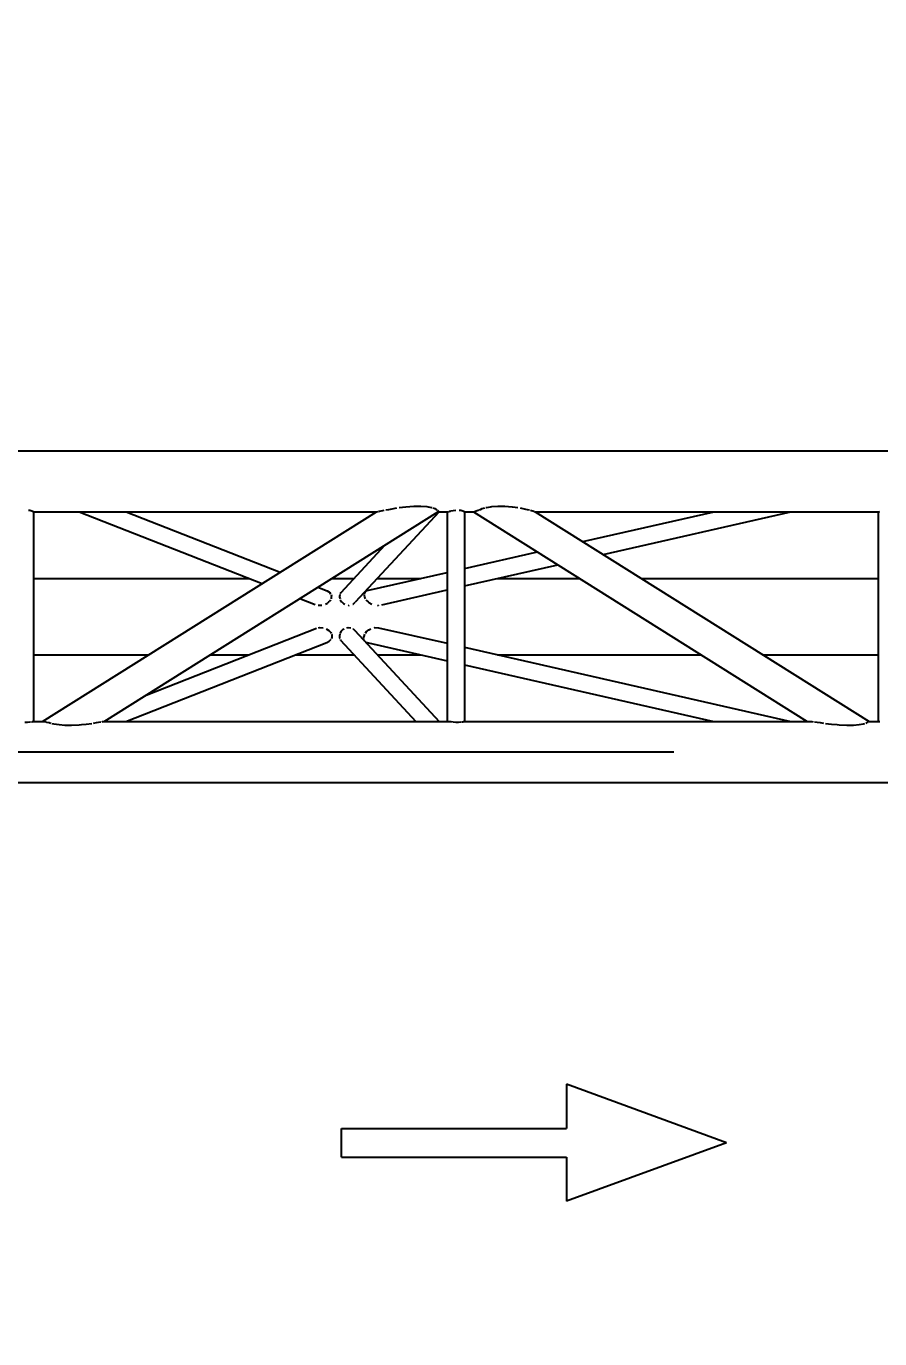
# Model space of a CAD drawing. Header units: millimetres. Extents: x 150209.93 to 150215.05, y 136675.65 to 136679.93.
# Drawn here: x 150214.1946 to 150214.3082, y 136678.3548 to 136678.5295 of the extents above; entities that cross this region are included whole.
import ezdxf

# ---------------------------------------------------------------- set-up
doc = ezdxf.new("R2010")
doc.units = ezdxf.units.MM
doc.header["$LTSCALE"] = 0.25
doc.linetypes.add('CENTER', pattern=[50.8, 31.75, -6.35, 6.35, -6.35])
doc.linetypes.add('XKITLINE00', pattern=[0])
doc.styles.add('ROMANS', font='romans.shx')
doc.dimstyles.new('MD300', dxfattribs={"dimtxt": 2.5, "dimasz": 2.5, "dimexe": 1, "dimexo": 1, "dimgap": 0.5, "dimtad": 1, "dimdec": 1, "dimlfac": 50, "dimrnd": 0.5, "dimdsep": 46, "dimtxsty": 'ROMANS', "dimcen": 1, "dimclrd": 146, "dimclre": 146, "dimclrt": 30, "dimadec": 1, "dimazin": 2, "dimtfac": 1, "dimtdec": 1, "dimtmove": 0, "dimatfit": 1, "dimfxl": 1, "dimtolj": 1, "dimtzin": 0, "dimlwd": -1, "dimlwe": -1, "dimarcsym": 0})

# ---------------------------------------------------------------- blocks, each defined once
blk = doc.blocks.new('çatıı')
at = {"color": 8, "linetype": 'XKITLINE00'}
for p, q in [((26261.35, 14210.57), (27695.34, 14210.57)), ((26331.88, 14171.11), (26332.81, 14171.03)), ((26332.81, 14171.03), (26334.07, 14170.72)), ((26334.07, 14170.72), (26334.51, 14170.48)), ((26334.51, 14170.48), (26334.88, 14170.38)), ((26334.88, 14170.38), (26334.95, 14170.33)), ((26335.03, 14170.25), (26335.16, 14170.14)), ((26335.16, 14170.14), (26335.16, 14030.57)), ((26335.16, 14169.97), (26563.41, 14169.97)), ((26341.28, 14030.57), (26563.38, 14169.97)), ((26365.57, 14169.97), (26487.26, 14122.2)), ((26382.28, 14030.54), (26604.8, 14170.2)), ((26396.77, 14169.97), (26499.27, 14129.73)), ((26605.13, 14169.97), (26549.2, 14109.79)), ((26563.44, 14169.99), (26563.45, 14169.96)), ((26563.45, 14169.96), (26563.69, 14170.08)), ((26563.69, 14170.08), (26564.54, 14170.25)), ((26564.89, 14170.33), (26565.41, 14170.43)), ((26565.41, 14170.43), (26565.76, 14170.48)), ((26565.76, 14170.48), (26568.62, 14171.11)), ((26568.62, 14171.11), (26568.63, 14171.11)), ((26569.6, 14171.27), (26571.62, 14171.59)), ((26571.62, 14171.59), (26572.79, 14171.85)), ((26572.79, 14171.85), (26577, 14172.56)), ((26578.61, 14172.78), (26582.97, 14173.28)), ((26582.97, 14173.28), (26588.28, 14173.77)), ((26588.28, 14173.77), (26593, 14173.84)), ((26593, 14173.84), (26596.91, 14173.49)), ((26596.91, 14173.49), (26597.75, 14173.28)), ((26597.75, 14173.28), (26600.07, 14172.91)), ((26600.07, 14172.91), (26600.44, 14172.79)), ((26601.14, 14172.56), (26602.37, 14172.15)), ((26602.37, 14172.15), (26603.06, 14171.59)), ((26603.06, 14171.59), (26603.84, 14171.33)), ((26603.84, 14171.33), (26603.9, 14171.27)), ((26604.07, 14171.11), (26604.59, 14170.62)), ((26604.44, 14169.97), (26610.57, 14169.97)), ((26604.59, 14170.62), (26604.52, 14170.48)), ((26604.52, 14170.48), (26604.67, 14170.33)), ((26604.74, 14170.25), (26604.8, 14170.2)), ((26610.56, 14169.97), (26610.56, 14030.57)), ((26610.6, 14169.99), (26610.75, 14169.96)), ((26610.75, 14169.96), (26610.84, 14170.03)), ((26610.84, 14170.03), (26611.55, 14170.26)), ((26611.87, 14170.32), (26612.71, 14170.47)), ((26612.71, 14170.47), (26612.91, 14170.54)), ((26612.91, 14170.54), (26614.5, 14170.91)), ((26614.5, 14170.91), (26616.26, 14171.13)), ((26618.51, 14171.12), (26619.61, 14171.02)), ((26619.61, 14171.02), (26620.87, 14170.71)), ((26620.87, 14170.71), (26621.31, 14170.47)), ((26621.31, 14170.47), (26621.68, 14170.38)), ((26621.68, 14170.38), (26621.74, 14170.32)), ((26621.82, 14170.26), (26621.96, 14170.14)), ((26621.96, 14170.14), (26621.96, 14030.57)), ((26621.96, 14169.97), (26628.18, 14169.97)), ((26628.06, 14169.99), (26628.06, 14169.98)), ((26628.06, 14169.98), (26628.43, 14169.96)), ((26628.06, 14169.98), (26850.18, 14030.57)), ((26628.64, 14170.18), (26628.43, 14169.96)), ((26628.64, 14170.18), (26628.95, 14170.26)), ((26629.2, 14170.32), (26629.75, 14170.46)), ((26629.86, 14170.59), (26629.75, 14170.46)), ((26629.86, 14170.59), (26631.11, 14171.12)), ((26631.44, 14171.26), (26631.51, 14171.29)), ((26631.51, 14171.29), (26632.67, 14171.56)), ((26632.67, 14171.56), (26633.75, 14172.09)), ((26633.75, 14172.09), (26635.52, 14172.56)), ((26636.31, 14172.78), (26636.62, 14172.86)), ((26636.62, 14172.86), (26639.28, 14173.24)), ((26639.28, 14173.24), (26640.16, 14173.44)), ((26640.16, 14173.44), (26644.2, 14173.79)), ((26644.2, 14173.79), (26648.82, 14173.74)), ((26648.82, 14173.74), (26653.78, 14173.27)), ((26653.78, 14173.27), (26653.97, 14173.24)), ((26653.97, 14173.24), (26657.6, 14172.78)), ((26658.98, 14172.56), (26662.73, 14171.84)), ((26662.73, 14171.84), (26663.76, 14171.56)), ((26663.76, 14171.56), (26665.27, 14171.26)), ((26665.95, 14171.12), (26666.03, 14171.1)), ((26666.03, 14171.1), (26668.1, 14170.46)), ((26668.1, 14170.46), (26668.28, 14170.42)), ((26668.28, 14170.42), (26668.48, 14170.32)), ((26668.61, 14170.26), (26668.96, 14170.08)), ((26668.96, 14170.08), (26891.24, 14030.57)), ((26669.13, 14169.97), (26897.37, 14169.97)), ((26700.72, 14150.15), (26788.08, 14169.97)), ((26714.29, 14141.63), (26839.16, 14169.97)), ((26897.35, 14169.96), (26897.35, 14030.57)), ((26897.4, 14169.99), (26897.55, 14169.96)), ((26897.55, 14169.96), (26897.63, 14170.03)), ((26897.63, 14170.03), (26898.37, 14170.26)), ((26568.97, 14147.71), (26539.64, 14116.15)), ((26621.96, 14132.27), (26670.57, 14143.3)), ((26621.96, 14120.67), (26684.14, 14134.79)), ((26335.16, 14125.67), (26478.41, 14125.67)), ((26533.86, 14125.67), (26548.49, 14125.67)), ((26557.28, 14117.58), (26610.56, 14129.68)), ((26563.97, 14125.67), (26592.92, 14125.67)), ((26644, 14125.67), (26698.66, 14125.67)), ((26739.71, 14125.67), (26897.35, 14125.67)), ((26524.52, 14119.82), (26530.56, 14117.45)), ((26530.56, 14117.45), (26531.66, 14116.79)), ((26531.66, 14116.79), (26532.07, 14116.55)), ((26532.07, 14116.55), (26532.94, 14115.48)), ((26533.18, 14114.89), (26533.44, 14113.79)), ((26533.39, 14113.56), (26533.23, 14112.17)), ((26533.44, 14113.79), (26533.39, 14113.56)), ((26538.93, 14113.56), (26538.9, 14113.24)), ((26539.01, 14114.79), (26538.93, 14113.56)), ((26539.06, 14114.89), (26539.01, 14114.79)), ((26539.64, 14116.15), (26539.33, 14115.48)), ((26555.22, 14114.89), (26555.21, 14114.12)), ((26555.21, 14114.12), (26555.47, 14113.55)), ((26556.02, 14116.79), (26555.24, 14115.58)), ((26555.24, 14115.58), (26555.24, 14115.48)), ((26555.47, 14113.55), (26555.72, 14112.52)), ((26556.02, 14116.79), (26557.28, 14117.58)), ((26566.91, 14108.18), (26610.56, 14118.08)), ((26512.52, 14112.28), (26522.56, 14108.34)), ((26524.71, 14107.8), (26526.97, 14107.78)), ((26529.43, 14108.46), (26530.95, 14109.28)), ((26531.66, 14110), (26530.95, 14109.28)), ((26531.66, 14110), (26532.35, 14110.62)), ((26532.83, 14111.47), (26532.35, 14110.62)), ((26533.23, 14112.17), (26533.2, 14112.11)), ((26538.9, 14113.24), (26539.17, 14112.11)), ((26539.38, 14111.47), (26540.18, 14110.13)), ((26540.18, 14110.13), (26540.33, 14110)), ((26540.33, 14110), (26541.46, 14108.89)), ((26541.46, 14108.89), (26542.28, 14108.46)), ((26544.53, 14107.77), (26544.76, 14107.72)), ((26544.76, 14107.72), (26545.16, 14107.77)), ((26547.63, 14108.46), (26548.01, 14108.63)), ((26548.01, 14108.63), (26549.2, 14109.79)), ((26555.72, 14112.52), (26556, 14112.11)), ((26556.44, 14111.47), (26556.8, 14110.94)), ((26556.8, 14110.94), (26557.94, 14109.99)), ((26557.94, 14109.99), (26558.39, 14109.54)), ((26558.39, 14109.54), (26560.29, 14108.46)), ((26560.29, 14108.46), (26560.31, 14108.45)), ((26564.16, 14107.77), (26564.75, 14107.74)), ((26564.75, 14107.74), (26564.88, 14107.77)), ((26410.24, 14048.09), (26523.53, 14092.57)), ((26524.83, 14092.81), (26525.72, 14092.97)), ((26525.72, 14092.97), (26527.95, 14092.83)), ((26527.95, 14092.83), (26528.03, 14092.81)), ((26530.02, 14092.17), (26531.71, 14091.06)), ((26531.71, 14091.06), (26531.99, 14090.71)), ((26531.99, 14090.71), (26532.98, 14089.65)), ((26532.98, 14089.65), (26533.2, 14089.1)), ((26533.47, 14088.47), (26533.65, 14088.05)), ((26533.65, 14088.05), (26533.63, 14087.14)), ((26539.02, 14088.47), (26538.78, 14087.43)), ((26538.78, 14087.43), (26538.81, 14087.14)), ((26540.04, 14090.55), (26539.16, 14089.06)), ((26540.04, 14090.55), (26540.21, 14090.71)), ((26540.21, 14090.71), (26541.31, 14091.8)), ((26541.31, 14091.8), (26541.92, 14092.13)), ((26543.74, 14092.81), (26544.62, 14092.98)), ((26544.62, 14092.98), (26546.33, 14092.78)), ((26547.74, 14092.13), (26547.86, 14092.07)), ((26547.86, 14092.07), (26549.07, 14090.91)), ((26549.07, 14090.91), (26605.13, 14030.57)), ((26555.41, 14088.47), (26554.96, 14087.13)), ((26556.66, 14090.11), (26555.87, 14089.1)), ((26556.66, 14090.11), (26557.45, 14090.71)), ((26557.45, 14090.71), (26558.29, 14091.45)), ((26558.29, 14091.45), (26559.64, 14092.13)), ((26561.92, 14092.8), (26562.45, 14092.93)), ((26562.45, 14092.93), (26564.68, 14092.89)), ((26564.68, 14092.89), (26610.56, 14082.48)), ((26396.71, 14030.57), (26530.33, 14083.04)), ((26530.33, 14083.04), (26531.96, 14083.81)), ((26532.03, 14083.89), (26531.96, 14083.81)), ((26532.03, 14083.89), (26533.15, 14085)), ((26533.19, 14085.1), (26533.15, 14085)), ((26533.7, 14086.45), (26533.41, 14085.68)), ((26533.63, 14087.14), (26533.7, 14086.45)), ((26538.81, 14087.14), (26538.9, 14085.88)), ((26538.9, 14085.88), (26538.99, 14085.68)), ((26539.26, 14085.1), (26539.54, 14084.51)), ((26539.54, 14084.51), (26589.66, 14030.57)), ((26554.85, 14086.93), (26554.73, 14085.68)), ((26554.96, 14087.13), (26554.85, 14086.93)), ((26554.86, 14085.1), (26555.26, 14084.24)), ((26555.46, 14084.04), (26555.66, 14083.89)), ((26555.66, 14083.89), (26556.44, 14083.23)), ((26556.44, 14083.23), (26558.17, 14082.75)), ((26558.17, 14082.75), (26610.56, 14070.86)), ((26621.96, 14079.89), (26839.23, 14030.57)), ((26335.16, 14074.87), (26411.86, 14074.87)), ((26452.92, 14074.87), (26478.47, 14074.87)), ((26509.54, 14074.87), (26548.49, 14074.87)), ((26563.97, 14074.87), (26592.85, 14074.87)), ((26644.06, 14074.87), (26779.6, 14074.87)), ((26820.66, 14074.87), (26897.35, 14074.87)), ((26621.96, 14068.27), (26788.02, 14030.57)), ((26329.46, 14030.06), (26331.22, 14030.04)), ((26331.22, 14030.04), (26332.81, 14030.13)), ((26332.81, 14030.13), (26333.12, 14030.18)), ((26333.74, 14030.28), (26334.07, 14030.33)), ((26334.07, 14030.33), (26334.51, 14030.49)), ((26334.51, 14030.49), (26334.88, 14030.51)), ((26334.88, 14030.51), (26335.12, 14030.55)), ((26335.17, 14030.57), (26341.58, 14030.57)), ((26341.69, 14030.55), (26342.45, 14030.49)), ((26342.45, 14030.49), (26342.73, 14030.48)), ((26342.73, 14030.48), (26343.32, 14030.28)), ((26343.6, 14030.18), (26343.91, 14030.08)), ((26343.91, 14030.08), (26345.66, 14029.76)), ((26345.66, 14029.76), (26346.08, 14029.57)), ((26346.08, 14029.57), (26346.79, 14029.39)), ((26347.49, 14029.22), (26348.73, 14028.91)), ((26348.73, 14028.91), (26352.2, 14028.45)), ((26352.2, 14028.45), (26356.06, 14028.03)), ((26356.06, 14028.03), (26360.58, 14027.97)), ((26360.58, 14027.97), (26365.5, 14028.26)), ((26365.5, 14028.26), (26367.02, 14028.45)), ((26367.02, 14028.45), (26370.34, 14028.73)), ((26370.34, 14028.73), (26374.01, 14029.22)), ((26375.16, 14029.39), (26377.11, 14029.76)), ((26377.11, 14029.76), (26378.54, 14029.93)), ((26378.54, 14029.93), (26380, 14030.18)), ((26380.55, 14030.28), (26381.14, 14030.38)), ((26381.14, 14030.38), (26381.48, 14030.48)), ((26381.48, 14030.48), (26382.28, 14030.54)), ((26382.33, 14030.57), (26611.13, 14030.57)), ((26611.28, 14030.55), (26611.65, 14030.52)), ((26611.65, 14030.52), (26612.71, 14030.48)), ((26612.71, 14030.48), (26612.91, 14030.44)), ((26612.91, 14030.44), (26613.94, 14030.28)), ((26614.5, 14030.2), (26616.26, 14030.06)), ((26616.26, 14030.06), (26618.02, 14030.03)), ((26618.02, 14030.03), (26619.61, 14030.13)), ((26619.61, 14030.13), (26619.97, 14030.18)), ((26620.57, 14030.28), (26620.87, 14030.33)), ((26620.87, 14030.33), (26621.31, 14030.48)), ((26621.31, 14030.48), (26621.68, 14030.5)), ((26621.68, 14030.5), (26621.92, 14030.55)), ((26621.97, 14030.57), (26850.93, 14030.57)), ((26851.09, 14030.55), (26851.12, 14030.54)), ((26851.12, 14030.54), (26852.79, 14030.48)), ((26852.79, 14030.48), (26853.22, 14030.4)), ((26853.22, 14030.4), (26854.17, 14030.28)), ((26854.89, 14030.18), (26856.72, 14029.95)), ((26856.72, 14029.95), (26858.64, 14029.76)), ((26858.64, 14029.76), (26860.94, 14029.39)), ((26862.32, 14029.22), (26866.23, 14028.75)), ((26866.23, 14028.75), (26870.01, 14028.45)), ((26870.01, 14028.45), (26871.44, 14028.28)), ((26871.44, 14028.28), (26876.54, 14027.97)), ((26876.54, 14027.97), (26880.99, 14028.02)), ((26880.99, 14028.02), (26884.58, 14028.41)), ((26884.58, 14028.41), (26884.7, 14028.45)), ((26884.7, 14028.45), (26887.52, 14028.89)), ((26887.52, 14028.89), (26888.51, 14029.22)), ((26889.03, 14029.39), (26889.47, 14029.53)), ((26889.47, 14029.53), (26889.71, 14029.76)), ((26889.71, 14029.76), (26890.76, 14030.06)), ((26890.87, 14030.18), (26890.76, 14030.06)), ((26891.13, 14030.48), (26890.95, 14030.28)), ((26891.13, 14030.48), (26891.23, 14030.49)), ((26891.23, 14030.57), (26897.91, 14030.57)), ((26891.25, 14030.55), (26891.23, 14030.49)), ((26897.55, 14030.59), (26897.63, 14030.58)), ((26898.05, 14030.55), (26898.44, 14030.52)), ((26261.35, 13989.97), (27695.34, 13989.97))]:
    blk.add_line(p, q, dxfattribs=at)
at = {"color": 8, "linetype": 'CENTER'}
blk.add_line((26261.35, 14010.27), (27695.34, 14010.27), dxfattribs=at)
at = {"color": 1}
for p, q in [((26796.43, 13750.12), (26689.91, 13789.04)), ((26689.91, 13789.04), (26689.91, 13759.74)), ((26540.22, 13759.74), (26689.91, 13759.74)), ((26540.22, 13740.5), (26540.22, 13759.74)), ((26796.43, 13750.12), (26689.91, 13711.19)), ((26540.22, 13740.5), (26689.91, 13740.5)), ((26689.91, 13740.5), (26689.91, 13711.19))]:
    blk.add_line(p, q, dxfattribs=at)
blk = doc.blocks.new('*D7')
at = {"color": 146, "transparency": 16777216}
for p, q in [((150214.91743, 136678.92698), (150215.05387, 136678.92698)), ((150214.05387, 136678.89698), (150214.05387, 136678.27692)), ((150214.91743, 136678.24692), (150215.05387, 136678.24692))]:
    blk.add_line(p, q, dxfattribs=at)
for points in [[(150214.04887, 136678.89698), (150214.05887, 136678.89698), (150214.05387, 136678.92698)], [(150214.04887, 136678.27692), (150214.05887, 136678.27692), (150214.05387, 136678.24692)]]:
    blk.add_solid(points, dxfattribs=at)
at = {"layer": 'DEFPOINTS', "color": 0, "transparency": 16777216}
for p in [(150213.91743, 136678.92698), (150213.91743, 136678.24692), (150214.05387, 136678.24692)]:
    blk.add_point(p, dxfattribs=at)
at = {"color": 30, "transparency": 16777216, "insert": (150214.02887, 136678.58695), "char_height": 0.03, "attachment_point": 5, "rotation": 90, "style": 'ROMANS'}
blk.add_mtext('\\A1;34', dxfattribs=at)

msp = doc.modelspace()

# ---------------------------------------------------------------- block references
at = {"xscale": 0.0002000170049888334, "yscale": 0.0002000170049888334, "zscale": 0.0002000170049888334}
msp.add_blockref('çatıı', (150208.92807, 136675.63059), dxfattribs=at)

# ---------------------------------------------------------------- dimensions: what is measured, and where the dimension line sits
dim = msp.add_aligned_dim(p1=(150213.91743, 136678.92698), p2=(150213.91743, 136678.24692), distance=0.13644, dimstyle='MD300', override={"dimtxt": 0.03, "dimasz": 0.03, "dimgap": 0.01})
dim.commit()
dim.dimension.update_dxf_attribs({"geometry": '*D7', "text_midpoint": (150214.02887, 136678.58695)})

doc.saveas('drawing.dxf')
